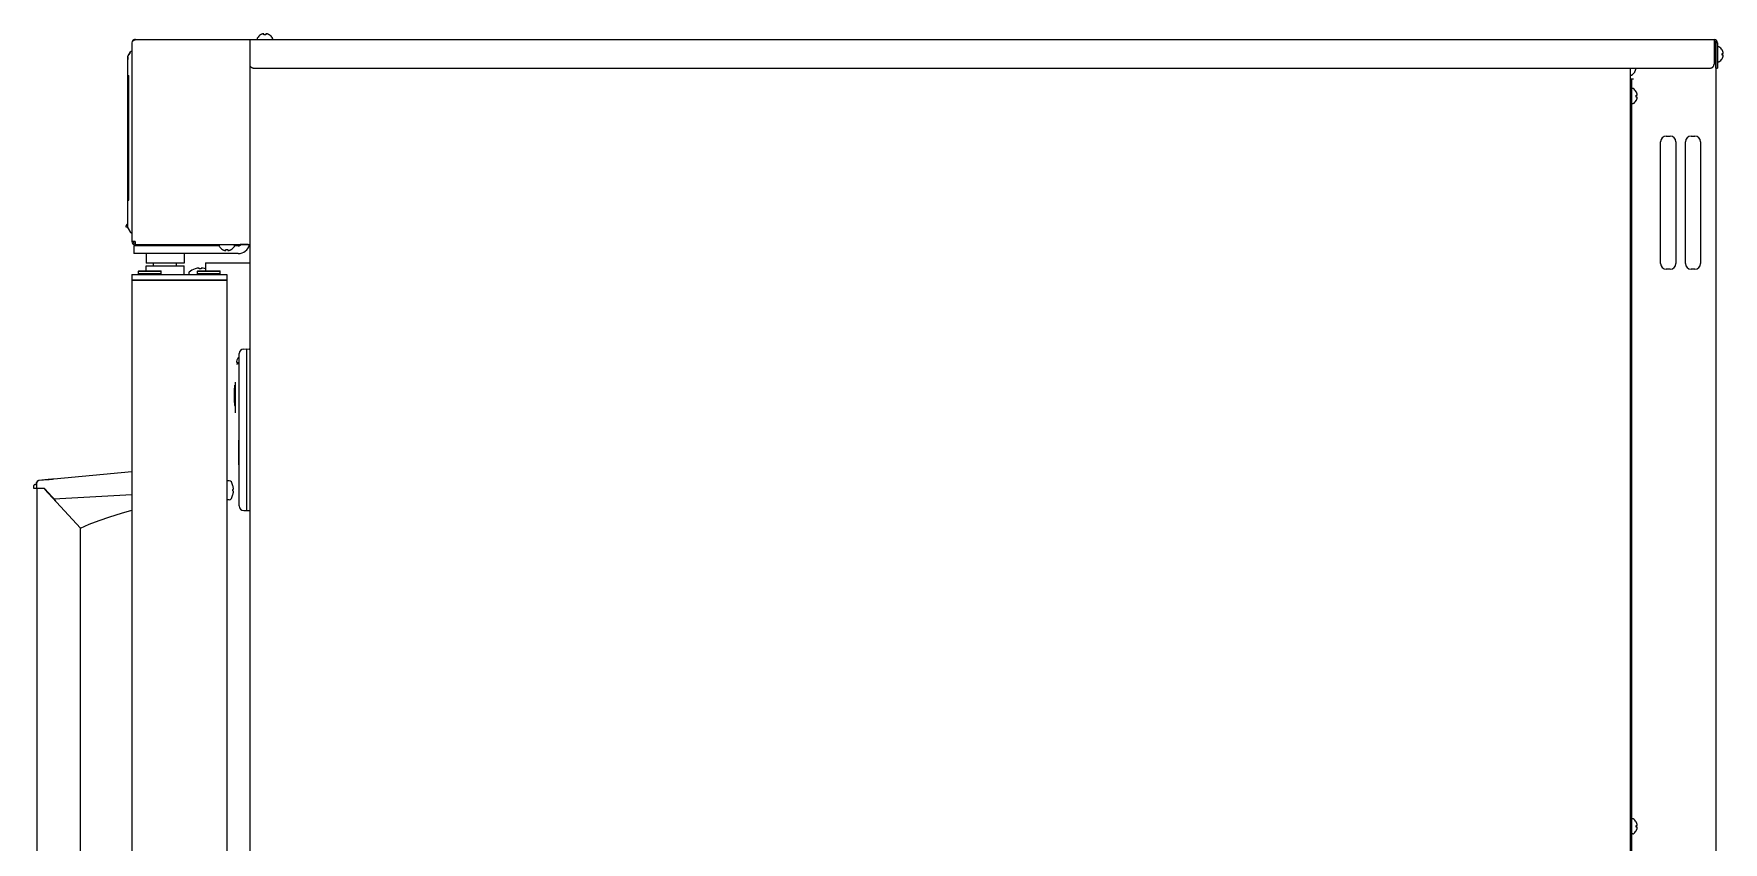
# Model space of a CAD drawing. Header units: millimetres. Extents: x -3169 to 1166, y -4146 to -91.
# Drawn here: x -2139 to -1250, y -1899 to -1474 of the extents above; entities that cross this region are included whole.
import ezdxf

# ---------------------------------------------------------------- set-up
doc = ezdxf.new("R2010")
doc.units = ezdxf.units.MM
doc.header["$LTSCALE"] = 23.1
doc.layers.get('0').update_dxf_attribs({"linetype": 'CONTINUOUS'})

msp = doc.modelspace()

# ---------------------------------------------------------------- linework, layer by layer
for p, q in [((-2019.32, -1474.52), (-2019.32, -1474.48)), ((-2017.52, -1474.52), (-2017.52, -1473.97)), ((-2016.52, -1473.97), (-2016.52, -1474.52)), ((-2014.72, -1474.48), (-2014.72, -1474.52)), ((-2088.94, -1485.48), (-2087.66, -1483.52)), ((-2087.32, -1483.3), (-2087.48, -1483.35)), ((-2087.26, -1483.29), (-2087.32, -1483.3)), ((-2087.26, -1483.29), (-2087.02, -1483.28)), ((-2087.02, -1478.76), (-2087.02, -1583.16)), ((-2085.41, -1477.1), (-2085.53, -1477.17)), ((-2085.4, -1477.1), (-2085.42, -1476.97)), ((-2085.22, -1476.97), (-2085.22, -1476.96)), ((-2085.22, -1476.96), (-2025.02, -1476.96)), ((-2025.02, -1476.96), (-2025.02, -1489.96)), ((-2025.02, -1476.96), (-1254.82, -1476.96)), ((-2021.02, -1476.36), (-2021.02, -1476.56)), ((-2013.02, -1476.36), (-2013.02, -1476.56)), ((-1254.82, -1476.96), (-1254.82, -1489.96)), ((-1253.92, -1478.33), (-1253.92, -2283.96)), ((-1253.82, -1483.16), (-1253.92, -1483.16)), ((-1253.82, -1491.96), (-1253.82, -1478.76)), ((-1253.02, -1478.76), (-1253.82, -1478.76)), ((-1253.02, -1478.76), (-1253.02, -1491.96)), ((-1252.42, -1480.76), (-1252.62, -1480.76)), ((-1250.57, -1482.46), (-1250.54, -1482.46)), ((-2089.02, -1576.17), (-2089.02, -1485.75)), ((-2089.02, -1485.92), (-2089.02, -1485.96)), ((-2089.02, -1486.08), (-2089.02, -1487.51)), ((-2088.52, -1484.83), (-2088.94, -1485.48)), ((-2025.02, -1489.96), (-2025.02, -1584.96)), ((-2023.02, -1491.96), (-1256.82, -1491.96)), ((-1299.02, -1491.96), (-1299.02, -2385.46)), ((-1296.02, -1492.26), (-1296.57, -1492.26)), ((-1253.82, -1486.36), (-1253.92, -1486.36)), ((-1253.82, -1491.96), (-1253.02, -1491.96)), ((-1252.42, -1488.76), (-1252.62, -1488.76)), ((-1250.57, -1484.26), (-1250.02, -1484.26)), ((-1250.02, -1485.26), (-1250.57, -1485.26)), ((-1250.54, -1487.06), (-1250.57, -1487.06)), ((-2089.03, -1561.52), (-2089.03, -1495.92)), ((-2089.03, -1495.92), (-2088.53, -1495.92)), ((-2088.53, -1561.52), (-2088.53, -1495.92)), ((-1298.22, -1497.76), (-1299.02, -1497.76)), ((-1298.42, -1495.76), (-1298.62, -1495.76)), ((-1298.22, -1497.76), (-1298.22, -2115.22)), ((-1297.22, -1497.76), (-1298.2, -1497.76)), ((-1296.54, -1494.06), (-1296.57, -1494.06)), ((-1297.62, -1502.76), (-1297.82, -1502.76)), ((-1295.77, -1504.46), (-1295.74, -1504.46)), ((-1295.77, -1506.26), (-1295.22, -1506.26)), ((-1295.22, -1507.26), (-1295.77, -1507.26)), ((-1295.74, -1509.06), (-1295.77, -1509.06)), ((-1297.62, -1510.76), (-1297.82, -1510.76)), ((-1279.92, -1527.76), (-1277.92, -1527.76)), ((-1266.92, -1527.76), (-1264.92, -1527.76)), ((-2089.07, -1560.95), (-2089.07, -1536.21)), ((-1282.92, -1594.76), (-1282.92, -1530.76)), ((-1274.92, -1530.76), (-1274.92, -1594.76)), ((-1269.92, -1594.76), (-1269.92, -1530.76)), ((-1261.92, -1530.76), (-1261.92, -1594.76)), ((-2089.03, -1561.52), (-2088.53, -1561.52)), ((-2090.02, -1575.66), (-2090.02, -1575.02)), ((-2089.02, -1575.66), (-2090.02, -1575.66)), ((-2089.02, -1575.65), (-2089.02, -1576.01)), ((-2088.94, -1576.45), (-2087.66, -1578.41)), ((-2087.66, -1578.4), (-2087.63, -1578.45)), ((-2087.63, -1578.45), (-2087.54, -1578.54)), ((-2087.26, -1578.63), (-2087.02, -1578.64)), ((-2085.22, -1583.16), (-2087.02, -1583.16)), ((-2086.02, -1585.56), (-2086.02, -1589.56)), ((-2041.02, -1585.56), (-2086.02, -1585.56)), ((-2031.02, -1589.56), (-2086.02, -1589.56)), ((-2085.22, -1583.16), (-2085.22, -1584.96)), ((-2025.02, -1584.96), (-2085.22, -1584.96)), ((-2079.52, -1589.56), (-2079.52, -1594.56)), ((-2077.52, -1584.96), (-2077.52, -1585.56)), ((-2061.52, -1584.96), (-2061.52, -1585.56)), ((-2059.52, -1589.56), (-2059.52, -1594.56)), ((-2041.02, -1585.56), (-2041.02, -1585.36)), ((-2039.32, -1587.44), (-2039.32, -1587.41)), ((-2037.52, -1587.96), (-2037.52, -1587.41)), ((-2036.52, -1587.41), (-2036.52, -1587.96)), ((-2034.72, -1587.41), (-2034.72, -1587.44)), ((-2033.02, -1585.56), (-2033.02, -1585.36)), ((-2031.02, -1585.56), (-2033.02, -1585.56)), ((-2030.02, -1584.96), (-2030.02, -1584.88)), ((-2029.52, -1584.88), (-2030.02, -1584.88)), ((-2029.52, -1584.96), (-2029.52, -1584.88)), ((-2029.27, -1584.88), (-2029.27, -1584.96)), ((-2025.82, -1584.88), (-2029.27, -1584.88)), ((-2025.82, -1584.96), (-2025.82, -1584.88)), ((-2025.03, -1589.57), (-2025.03, -1589.56)), ((-2025.02, -1589.56), (-2025.03, -1589.56)), ((-2025.02, -1589.57), (-2025.03, -1589.57)), ((-2025.02, -1584.96), (-2025.02, -2331.95)), ((-2083.27, -1598.56), (-2083.52, -1598.81)), ((-2083.52, -1600.31), (-2083.52, -1598.81)), ((-2083.52, -1598.81), (-2071.52, -1598.81)), ((-2083.27, -1598.56), (-2071.77, -1598.56)), ((-2059.52, -1594.56), (-2079.52, -1594.56)), ((-2079.52, -1598.56), (-2079.52, -1596.06)), ((-2079.52, -1596.06), (-2059.52, -1596.06)), ((-2075.52, -1596.06), (-2075.52, -1594.56)), ((-2071.77, -1598.56), (-2071.52, -1598.81)), ((-2071.52, -1600.31), (-2071.52, -1598.81)), ((-2063.52, -1596.06), (-2063.52, -1594.56)), ((-2059.52, -1600.56), (-2059.52, -1596.06)), ((-2053.77, -1597.54), (-2053.77, -1597.52)), ((-2052.27, -1598.56), (-2052.52, -1598.81)), ((-2052.52, -1600.31), (-2052.52, -1598.81)), ((-2052.52, -1598.81), (-2040.52, -1598.81)), ((-2052.27, -1598.56), (-2040.77, -1598.56)), ((-2051.52, -1597.54), (-2051.52, -1597.22)), ((-2050.52, -1597.22), (-2050.52, -1597.54)), ((-2048.27, -1597.52), (-2048.27, -1597.54)), ((-2048.22, -1594.46), (-2048.22, -1598.56)), ((-2048.22, -1594.46), (-2025.02, -1594.46)), ((-2040.77, -1598.56), (-2040.52, -1598.81)), ((-2040.52, -1600.31), (-2040.52, -1598.81)), ((-1277.92, -1597.76), (-1279.92, -1597.76)), ((-1264.92, -1597.76), (-1266.92, -1597.76)), ((-2087.02, -1600.56), (-2087.02, -1603.56)), ((-2087.02, -1600.56), (-2037.02, -1600.56)), ((-2087.02, -1603.56), (-2087.02, -2363.56)), ((-2087.02, -1603.56), (-2037.02, -1603.56)), ((-2037.02, -1603.56), (-2087.02, -1603.56)), ((-2083.27, -1600.56), (-2083.52, -1600.31)), ((-2071.52, -1600.31), (-2083.52, -1600.31)), ((-2071.77, -1600.56), (-2071.52, -1600.31)), ((-2057.02, -1599.77), (-2057.02, -1600.06)), ((-2052.27, -1600.56), (-2052.52, -1600.31)), ((-2040.52, -1600.31), (-2052.52, -1600.31)), ((-2040.77, -1600.56), (-2040.52, -1600.31)), ((-2037.02, -1600.56), (-2037.02, -1603.56)), ((-2037.02, -1603.56), (-2037.02, -2363.56)), ((-2030.52, -1722.33), (-2030.52, -1642.19)), ((-2028.16, -1639.79), (-2026.52, -1639.76)), ((-2026.52, -1724.76), (-2026.52, -1639.76)), ((-2026.52, -1639.76), (-2025.26, -1639.78)), ((-2032.01, -1646.76), (-2031.46, -1646.76)), ((-2031.46, -1647.76), (-2032.01, -1647.76)), ((-2031.49, -1644.96), (-2031.46, -1644.96)), ((-2033.02, -1665.26), (-2033.02, -1660.31)), ((-2032.82, -1668.74), (-2032.82, -1658.76)), ((-2032.52, -1673.26), (-2032.52, -1657.26)), ((-2030.67, -1700.76), (-2030.67, -1687.76)), ((-2087.02, -1704.31), (-2128.06, -1708.21)), ((-2138.57, -1713.06), (-2138.57, -1711.56)), ((-2137.08, -1713.06), (-2138.57, -1713.06)), ((-2137.07, -1709.97), (-2137.07, -1710.06)), ((-2137.02, -1713.06), (-2136.91, -1709.99)), ((-2137.02, -1713.06), (-2137.02, -2254.06)), ((-2133.02, -1713.06), (-2137.02, -1713.06)), ((-2129.36, -1708.32), (-2136.16, -1708.97)), ((-2131.06, -1708.55), (-2135.99, -1708.97)), ((-2127.05, -1719.57), (-2133.02, -1713.06)), ((-2114.02, -1734.06), (-2132.89, -1713.55)), ((-2129.32, -1708.39), (-2129.52, -1708.41)), ((-2129.12, -1708.37), (-2129.32, -1708.39)), ((-2128.96, -1708.35), (-2129.12, -1708.37)), ((-2035.72, -1709.06), (-2036.77, -1709.06)), ((-2033.82, -1711.76), (-2033.81, -1711.76)), ((-2087.02, -1716.56), (-2128.02, -1718.84)), ((-2035.72, -1719.06), (-2036.77, -1719.06)), ((-2033.81, -1716.36), (-2033.82, -1716.36)), ((-2028.16, -1724.73), (-2026.52, -1724.76)), ((-2026.52, -1724.76), (-2025.26, -1724.74)), ((-2114.02, -2233.06), (-2114.02, -1734.06)), ((-1297.62, -1886.86), (-1297.82, -1886.86)), ((-1295.77, -1888.56), (-1295.74, -1888.56)), ((-1295.77, -1890.36), (-1295.22, -1890.36)), ((-1295.22, -1891.36), (-1295.77, -1891.36)), ((-1297.62, -1894.86), (-1297.82, -1894.86)), ((-1295.74, -1893.16), (-1295.77, -1893.16))]:
    msp.add_line(p, q)
for points in [[(-2087.66, -1483.52), (-2088.03, -1484.08), (-2088.52, -1484.83), (-2088.94, -1485.48)], [(-2087.48, -1483.35), (-2087.6, -1483.45), (-2087.66, -1483.52)], [(-2087.54, -1483.39), (-2087.57, -1483.41), (-2087.6, -1483.44), (-2087.63, -1483.48), (-2087.66, -1483.51), (-2087.66, -1483.52)], [(-2087.4, -1483.31), (-2087.43, -1483.33), (-2087.47, -1483.34), (-2087.5, -1483.36), (-2087.54, -1483.39)], [(-2087.26, -1483.29), (-2087.29, -1483.29), (-2087.32, -1483.3), (-2087.36, -1483.3), (-2087.4, -1483.31)], [(-2088.94, -1576.45), (-2088.52, -1577.09), (-2088.03, -1577.84), (-2087.66, -1578.4)], [(-2087.54, -1578.54), (-2087.41, -1578.6), (-2087.26, -1578.63)], [(-2130.7, -1708.52), (-2130.96, -1708.54), (-2131.06, -1708.55)], [(-2130.2, -1708.47), (-2130.44, -1708.49), (-2130.7, -1708.52)], [(-2129.52, -1708.41), (-2129.73, -1708.43), (-2129.96, -1708.45), (-2130.2, -1708.47)], [(-2128.53, -1708.3), (-2128.66, -1708.31), (-2128.8, -1708.33), (-2128.96, -1708.35)], [(-2128.14, -1708.24), (-2128.14, -1708.24), (-2128.16, -1708.25), (-2128.2, -1708.25), (-2128.26, -1708.26), (-2128.33, -1708.27), (-2128.43, -1708.28), (-2128.53, -1708.3)], [(-2114.02, -1734.06), (-2109.51, -1731.92), (-2104.25, -1729.91), (-2098.52, -1727.98), (-2092.41, -1726.11), (-2087.02, -1724.56)]]:
    msp.add_lwpolyline(points)
for centre, radius, start, end in [((-2016.82, -1478.58), 4.8, 121.37271, 149.69882), ((-2016.83, -1478.57), 4.75, 118.9687, 121.53408), ((-2016.83, -1478.56), 4.75, 118.00738, 118.96837), ((-2016.83, -1478.56), 4.75, 116.68125, 118.00741), ((-2016.83, -1478.56), 4.74, 115.54022, 116.6812), ((-2016.84, -1478.56), 4.74, 114.57218, 115.5402), ((-2016.84, -1478.55), 4.73, 113.31747, 114.5722), ((-2016.84, -1478.55), 4.73, 112.54738, 113.31738), ((-2016.84, -1478.54), 4.72, 111.00254, 112.54756), ((-2016.85, -1478.53), 4.72, 110.5181, 111.00225), ((-2016.85, -1478.52), 4.7, 108.46559, 110.51874), ((-2016.86, -1478.5), 4.68, 107.37727, 108.46505), ((-2016.86, -1478.49), 4.67, 106.39488, 107.37721), ((-2016.87, -1478.46), 4.64, 104.31758, 106.39637), ((-2017.76, -1475.95), 2.01, 95.14015, 97.27441), ((-2017.76, -1475.93), 1.98, 94.28565, 95.13722), ((-2017.77, -1475.92), 1.97, 93.0233, 94.28602), ((-2017.77, -1475.91), 1.96, 91.99641, 93.02279), ((-2017.77, -1475.9), 1.95, 90.92611, 91.99638), ((-2017.77, -1475.9), 1.95, 89.80058, 90.92582), ((-2017.77, -1475.9), 1.95, 88.84587, 89.80052), ((-2017.77, -1475.9), 1.96, 87.62337, 88.84548), ((-2017.77, -1475.91), 1.96, 86.78409, 87.62352), ((-2017.77, -1475.92), 1.97, 85.39843, 86.78331), ((-2017.77, -1475.93), 1.98, 84.74422, 85.39912), ((-2017.77, -1475.96), 2.01, 82.72591, 84.7415), ((-2017.02, -1478.27), 3.79, 90.00886, 97.59866), ((-2017.02, -1478.27), 3.79, 82.40134, 89.99114), ((-2016.26, -1475.96), 2.01, 95.2585, 97.27409), ((-2016.26, -1475.93), 1.98, 94.6009, 95.25576), ((-2016.27, -1475.92), 1.97, 93.21665, 94.6016), ((-2016.27, -1475.91), 1.96, 92.37652, 93.21587), ((-2016.27, -1475.9), 1.95, 91.15446, 92.37669), ((-2016.27, -1475.9), 1.95, 90.19954, 91.15407), ((-2016.27, -1475.9), 1.95, 89.07411, 90.19949), ((-2016.27, -1475.9), 1.95, 88.00369, 89.07382), ((-2016.27, -1475.91), 1.96, 86.97715, 88.00366), ((-2016.27, -1475.92), 1.97, 85.71404, 86.97664), ((-2016.27, -1475.93), 1.98, 84.86274, 85.71439), ((-2016.27, -1475.95), 2.01, 82.72561, 84.85983), ((-2017.16, -1478.46), 4.64, 73.60363, 75.68242), ((-2017.17, -1478.49), 4.67, 72.62279, 73.60512), ((-2017.18, -1478.5), 4.68, 71.53495, 72.62273), ((-2017.18, -1478.52), 4.7, 69.48126, 71.53441), ((-2017.19, -1478.53), 4.72, 68.99775, 69.4819), ((-2017.19, -1478.54), 4.72, 67.45244, 68.99746), ((-2017.19, -1478.55), 4.73, 66.68262, 67.45262), ((-2017.19, -1478.55), 4.73, 65.4278, 66.68253), ((-2017.2, -1478.56), 4.74, 64.45979, 65.42782), ((-2017.2, -1478.56), 4.74, 63.3188, 64.45978), ((-2017.2, -1478.56), 4.75, 61.99259, 63.31875), ((-2017.2, -1478.56), 4.75, 61.03163, 61.99262), ((-2017.2, -1478.57), 4.75, 58.46592, 61.0313), ((-2017.22, -1478.58), 4.8, 30.30118, 58.62729), ((-2087.24, -1483.79), 0.5, 92, 146.93324), ((-2085.22, -1478.76), 1.8, 90, 180), ((-2092.9, -1464.85), 14.36, 301.47043, 301.70974), ((-2088.03, -1472.73), 5.1, 301.66949, 302.21933), ((-2085.07, -1477.88), 0.915, 90.03837, 98.93086), ((-2020.62, -1476.36), 0.4, 149.69882, 180), ((-2020.62, -1476.56), 0.4, 180, 270), ((-2013.42, -1476.56), 0.4, 270, 0), ((-2013.42, -1476.36), 0.4, 0, 30.30118), ((-1254.82, -1478.76), 1.8, 0, 90), ((-1254.82, -1478.76), 1, 0, 90), ((-1252.62, -1481.16), 0.4, 90, 180), ((-1252.42, -1481.16), 0.4, 59.69882, 90), ((-1254.64, -1484.96), 4.8, 31.37271, 59.69882), ((-1254.62, -1484.95), 4.75, 28.9687, 31.53408), ((-1254.62, -1484.95), 4.75, 28.00738, 28.96837), ((-1254.62, -1484.94), 4.75, 26.68125, 28.00741), ((-1254.61, -1484.94), 4.74, 25.54022, 26.6812), ((-1254.61, -1484.94), 4.74, 24.57218, 25.5402), ((-1254.61, -1484.94), 4.73, 23.31747, 24.5722), ((-1254.6, -1484.94), 4.73, 22.54738, 23.31738), ((-1254.59, -1484.93), 4.72, 21.00254, 22.54756), ((-1254.59, -1484.93), 4.72, 20.5181, 21.00225), ((-1254.58, -1484.93), 4.7, 18.46559, 20.51874), ((-1254.56, -1484.92), 4.68, 17.37727, 18.46505), ((-1254.54, -1484.92), 4.67, 16.39488, 17.37721), ((-1254.51, -1484.91), 4.64, 14.31758, 16.39637), ((-1252.01, -1484.02), 2.01, 5.14015, 7.27441), ((-1251.99, -1484.01), 1.98, 4.28565, 5.13722), ((-1251.97, -1484.01), 1.97, 3.0233, 4.28602), ((-2088.52, -1485.75), 0.5, 146.93216, 180.0007), ((-1300.33, -1491.76), 3.79, 352.40044, 356.9582), ((-1300.51, -1491.61), 4.64, 343.60363, 345.68242), ((-1298.01, -1492.52), 2.01, 5.2585, 7.27409), ((-1298.01, -1492.51), 2.01, 352.72561, 354.85983), ((-1297.99, -1492.51), 1.98, 4.6009, 5.25576), ((-1297.98, -1492.51), 1.97, 3.21665, 4.6016), ((-1297.97, -1492.51), 1.96, 2.37652, 3.21587), ((-1297.96, -1492.51), 1.95, 1.15446, 2.37669), ((-1297.96, -1492.51), 1.95, 358.00369, 359.07382), ((-1297.96, -1492.51), 1.96, 356.97715, 358.00366), ((-1297.97, -1492.51), 1.97, 355.71404, 356.97664), ((-1297.99, -1492.51), 1.98, 354.86274, 355.71439), ((-1297.96, -1492.51), 1.95, 0.19954, 1.15407), ((-1297.95, -1492.51), 1.95, 359.07411, 0.19949), ((-1252.62, -1488.36), 0.4, 180, 270), ((-1252.42, -1488.36), 0.4, 270, 300.30118), ((-1254.64, -1484.56), 4.8, 300.30118, 328.62729), ((-1254.32, -1484.76), 3.79, 0.00886, 7.59866), ((-1254.32, -1484.76), 3.79, 352.40134, 359.99114), ((-1254.62, -1484.57), 4.75, 328.46592, 331.0313), ((-1254.62, -1484.58), 4.75, 331.03163, 331.99262), ((-1254.62, -1484.58), 4.75, 331.99259, 333.31875), ((-1254.61, -1484.58), 4.74, 333.3188, 334.45978), ((-1254.61, -1484.58), 4.74, 334.45979, 335.42782), ((-1254.61, -1484.58), 4.73, 335.4278, 336.68253), ((-1254.6, -1484.59), 4.73, 336.68262, 337.45262), ((-1254.59, -1484.59), 4.72, 337.45244, 338.99746), ((-1254.59, -1484.59), 4.72, 338.99775, 339.4819), ((-1254.58, -1484.6), 4.7, 339.48126, 341.53441), ((-1254.56, -1484.6), 4.68, 341.53495, 342.62273), ((-1254.54, -1484.61), 4.67, 342.62279, 343.60512), ((-1254.51, -1484.61), 4.64, 343.60363, 345.68242), ((-1252.01, -1484.01), 2.01, 352.72591, 354.7415), ((-1252.01, -1485.52), 2.01, 5.2585, 7.27409), ((-1252.01, -1485.51), 2.01, 352.72561, 354.85983), ((-1251.96, -1484.01), 1.96, 1.99641, 3.02279), ((-1251.96, -1484.01), 1.95, 0.92611, 1.99638), ((-1251.96, -1484.01), 1.96, 357.62337, 358.84548), ((-1251.97, -1484.01), 1.96, 356.78409, 357.62352), ((-1251.98, -1484.01), 1.97, 355.39843, 356.78331), ((-1251.99, -1484.01), 1.98, 354.74422, 355.39912), ((-1251.99, -1485.51), 1.98, 4.6009, 5.25576), ((-1251.98, -1485.51), 1.97, 3.21665, 4.6016), ((-1251.97, -1485.51), 1.96, 2.37652, 3.21587), ((-1251.96, -1485.51), 1.95, 1.15446, 2.37669), ((-1251.96, -1485.51), 1.95, 358.00369, 359.07382), ((-1251.96, -1485.51), 1.96, 356.97715, 358.00366), ((-1251.97, -1485.51), 1.97, 355.71404, 356.97664), ((-1251.99, -1485.51), 1.98, 354.86274, 355.71439), ((-1251.96, -1484.01), 1.95, 359.80058, 0.92582), ((-1251.96, -1484.01), 1.95, 358.84587, 359.80052), ((-1251.96, -1485.51), 1.95, 0.19954, 1.15407), ((-1251.95, -1485.51), 1.95, 359.07411, 0.19949), ((-1298.62, -1495.36), 0.4, 180, 270), ((-1298.42, -1495.36), 0.4, 270, 300.30118), ((-1300.64, -1491.56), 4.8, 300.30118, 328.62729), ((-1300.62, -1491.57), 4.75, 328.46592, 331.0313), ((-1300.62, -1491.58), 4.75, 331.03163, 331.99262), ((-1300.62, -1491.58), 4.75, 331.99259, 333.31875), ((-1300.61, -1491.58), 4.74, 333.3188, 334.45978), ((-1300.61, -1491.58), 4.74, 334.45979, 335.42782), ((-1300.61, -1491.58), 4.73, 335.4278, 336.68253), ((-1300.6, -1491.59), 4.73, 336.68262, 337.45262), ((-1300.59, -1491.59), 4.72, 337.45244, 338.99746), ((-1300.59, -1491.59), 4.72, 338.99775, 339.4819), ((-1300.58, -1491.6), 4.7, 339.48126, 341.53441), ((-1300.56, -1491.6), 4.68, 341.53495, 342.62273), ((-1300.54, -1491.61), 4.67, 342.62279, 343.60512), ((-1297.82, -1503.16), 0.4, 90, 180), ((-1297.82, -1510.36), 0.4, 180, 270), ((-1297.62, -1503.16), 0.4, 59.69882, 90), ((-1299.84, -1506.96), 4.8, 31.37271, 59.69882), ((-1299.84, -1506.56), 4.8, 300.30118, 328.62729), ((-1299.82, -1506.95), 4.75, 28.9687, 31.53408), ((-1299.52, -1506.76), 3.79, 0.00886, 7.59866), ((-1299.52, -1506.76), 3.79, 352.40134, 359.99114), ((-1299.82, -1506.57), 4.75, 328.46592, 331.0313), ((-1299.82, -1506.95), 4.75, 28.00738, 28.96837), ((-1299.82, -1506.58), 4.75, 331.03163, 331.99262), ((-1299.82, -1506.94), 4.75, 26.68125, 28.00741), ((-1299.82, -1506.58), 4.75, 331.99259, 333.31875), ((-1299.81, -1506.94), 4.74, 25.54022, 26.6812), ((-1299.81, -1506.58), 4.74, 333.3188, 334.45978), ((-1299.81, -1506.94), 4.74, 24.57218, 25.5402), ((-1299.81, -1506.58), 4.74, 334.45979, 335.42782), ((-1299.81, -1506.94), 4.73, 23.31747, 24.5722), ((-1299.81, -1506.58), 4.73, 335.4278, 336.68253), ((-1299.8, -1506.94), 4.73, 22.54738, 23.31738), ((-1299.8, -1506.59), 4.73, 336.68262, 337.45262), ((-1299.79, -1506.93), 4.72, 21.00254, 22.54756), ((-1299.79, -1506.59), 4.72, 337.45244, 338.99746), ((-1299.79, -1506.93), 4.72, 20.5181, 21.00225), ((-1299.79, -1506.59), 4.72, 338.99775, 339.4819), ((-1299.78, -1506.93), 4.7, 18.46559, 20.51874), ((-1299.78, -1506.6), 4.7, 339.48126, 341.53441), ((-1299.76, -1506.92), 4.68, 17.37727, 18.46505), ((-1299.76, -1506.6), 4.68, 341.53495, 342.62273), ((-1299.74, -1506.92), 4.67, 16.39488, 17.37721), ((-1299.74, -1506.61), 4.67, 342.62279, 343.60512), ((-1299.71, -1506.91), 4.64, 14.31758, 16.39637), ((-1299.71, -1506.61), 4.64, 343.60363, 345.68242), ((-1297.21, -1506.02), 2.01, 5.14015, 7.27441), ((-1297.21, -1506.01), 2.01, 352.72591, 354.7415), ((-1297.21, -1507.52), 2.01, 5.2585, 7.27409), ((-1297.21, -1507.51), 2.01, 352.72561, 354.85983), ((-1297.19, -1506.01), 1.98, 4.28565, 5.13722), ((-1297.17, -1506.01), 1.97, 3.0233, 4.28602), ((-1297.16, -1506.01), 1.96, 1.99641, 3.02279), ((-1297.16, -1506.01), 1.95, 0.92611, 1.99638), ((-1297.16, -1506.01), 1.96, 357.62337, 358.84548), ((-1297.17, -1506.01), 1.96, 356.78409, 357.62352), ((-1297.18, -1506.01), 1.97, 355.39843, 356.78331), ((-1297.19, -1506.01), 1.98, 354.74422, 355.39912), ((-1297.19, -1507.51), 1.98, 4.6009, 5.25576), ((-1297.18, -1507.51), 1.97, 3.21665, 4.6016), ((-1297.17, -1507.51), 1.96, 2.37652, 3.21587), ((-1297.16, -1507.51), 1.95, 1.15446, 2.37669), ((-1297.16, -1507.51), 1.95, 358.00369, 359.07382), ((-1297.16, -1507.51), 1.96, 356.97715, 358.00366), ((-1297.17, -1507.51), 1.97, 355.71404, 356.97664), ((-1297.19, -1507.51), 1.98, 354.86274, 355.71439), ((-1297.16, -1506.01), 1.95, 359.80058, 0.92582), ((-1297.16, -1506.01), 1.95, 358.84587, 359.80052), ((-1297.16, -1507.51), 1.95, 0.19954, 1.15407), ((-1297.15, -1507.51), 1.95, 359.07411, 0.19949), ((-1297.62, -1510.36), 0.4, 270, 300.30118), ((-1279.92, -1530.76), 3, 90, 180), ((-1277.92, -1530.76), 3, 0, 90), ((-1266.92, -1530.76), 3, 90, 180), ((-1264.92, -1530.76), 3, 0, 90), ((-2088.82, -1538.35), 0.25, 180, 216.5123), ((-2088.82, -1540.93), 0.25, 144.49159, 180), ((-2088.82, -1543.21), 0.25, 180, 215.49923), ((-2088.82, -1560.95), 0.25, 180, 215.43105), ((-2089.02, -1575.02), 1, 112.02431, 180), ((-2089.77, -1573.16), 1, 292.02431, 318.69119), ((-2088.51, -1576.17), 0.501, 180.01534, 191.00607), ((-2088.52, -1576.17), 0.5, 180, 187.5808), ((-2088.02, -1577.4), 0.25, 180, 213.06862), ((-2087.24, -1578.13), 0.5, 213.06676, 268), ((-2085.22, -1583.16), 1.8, 180, 270), ((-2085.22, -1583.16), 1, 180, 269.38477), ((-2040.62, -1585.36), 0.4, 90, 180), ((-2040.62, -1585.56), 0.4, 180, 210.30118), ((-2036.82, -1583.34), 4.8, 210.30118, 238.62729), ((-2036.83, -1583.35), 4.75, 238.46592, 241.0313), ((-2036.83, -1583.36), 4.75, 241.03163, 241.99262), ((-2036.83, -1583.36), 4.75, 241.99259, 243.31875), ((-2036.83, -1583.36), 4.74, 243.3188, 244.45978), ((-2036.84, -1583.37), 4.74, 244.45979, 245.42782), ((-2036.84, -1583.37), 4.73, 245.4278, 246.68253), ((-2036.84, -1583.38), 4.73, 246.68262, 247.45262), ((-2036.84, -1583.38), 4.72, 247.45244, 248.99746), ((-2036.85, -1583.39), 4.72, 248.99775, 249.4819), ((-2036.85, -1583.4), 4.7, 249.48126, 251.53441), ((-2036.86, -1583.42), 4.68, 251.53495, 252.62273), ((-2036.86, -1583.43), 4.67, 252.62279, 253.60512), ((-2036.87, -1583.46), 4.64, 253.60363, 255.68242), ((-2037.76, -1585.97), 2.01, 262.72561, 264.85983), ((-2037.76, -1585.99), 1.98, 264.86274, 265.71439), ((-2037.77, -1586), 1.97, 265.71404, 266.97664), ((-2037.77, -1586.01), 1.96, 266.97715, 268.00366), ((-2037.77, -1586.02), 1.95, 268.00369, 269.07382), ((-2037.77, -1586.02), 1.95, 269.07411, 270.19949), ((-2037.77, -1586.02), 1.95, 270.19954, 271.15407), ((-2037.77, -1586.02), 1.95, 271.15446, 272.37669), ((-2037.77, -1586.01), 1.96, 272.37652, 273.21587), ((-2037.77, -1586), 1.97, 273.21665, 274.6016), ((-2037.77, -1585.99), 1.98, 274.6009, 275.25576), ((-2037.77, -1585.97), 2.01, 275.2585, 277.27409), ((-2037.02, -1583.65), 3.79, 262.40134, 269.99114), ((-2037.02, -1583.65), 3.79, 270.00886, 277.59866), ((-2036.26, -1585.97), 2.01, 262.72591, 264.7415), ((-2036.26, -1585.99), 1.98, 264.74422, 265.39912), ((-2036.27, -1586), 1.97, 265.39843, 266.78331), ((-2036.27, -1586.01), 1.96, 266.78409, 267.62352), ((-2036.27, -1586.02), 1.96, 267.62337, 268.84548), ((-2036.27, -1586.02), 1.95, 268.84587, 269.80052), ((-2036.27, -1586.02), 1.95, 269.80058, 270.92582), ((-2036.27, -1586.02), 1.95, 270.92611, 271.99638), ((-2036.27, -1586.01), 1.96, 271.99641, 273.02279), ((-2036.27, -1586), 1.97, 273.0233, 274.28602), ((-2036.27, -1585.99), 1.98, 274.28565, 275.13722), ((-2036.27, -1585.97), 2.01, 275.14015, 277.27441), ((-2037.16, -1583.46), 4.64, 284.31758, 286.39637), ((-2037.17, -1583.43), 4.67, 286.39488, 287.37721), ((-2037.18, -1583.42), 4.68, 287.37727, 288.46505), ((-2037.18, -1583.4), 4.7, 288.46559, 290.51874), ((-2037.19, -1583.39), 4.72, 290.5181, 291.00225), ((-2037.19, -1583.38), 4.72, 291.00254, 292.54756), ((-2037.19, -1583.38), 4.73, 292.54738, 293.31738), ((-2037.19, -1583.37), 4.73, 293.31747, 294.5722), ((-2037.2, -1583.37), 4.74, 294.57218, 295.5402), ((-2037.2, -1583.36), 4.74, 295.54022, 296.6812), ((-2037.2, -1583.36), 4.75, 296.68125, 298.00741), ((-2037.2, -1583.36), 4.75, 298.00738, 298.96837), ((-2037.2, -1583.35), 4.75, 298.9687, 301.53408), ((-2037.22, -1583.34), 4.8, 301.37271, 329.69882), ((-2033.42, -1585.36), 0.4, 0, 90), ((-2033.42, -1585.56), 0.4, 329.69882, 0), ((-2031.02, -1583.56), 6, 270, 346.45855), ((-2031.02, -1583.56), 2, 270, 315.21695), ((-2056.52, -1599.77), 0.5, 133.77466, 180), ((-2051.02, -1605.51), 8.45, 108.99246, 133.77466), ((-2051.02, -1605.51), 8.44, 100.66216, 109.02708), ((-2052.04, -1601.39), 4.2, 95.265, 97.29234), ((-2052.05, -1601.37), 4.18, 93.38854, 95.26446), ((-2052.05, -1601.36), 4.17, 92.83854, 93.38794), ((-2052.05, -1601.35), 4.17, 91.59949, 92.83862), ((-2052.05, -1601.35), 4.16, 90.82115, 91.59936), ((-2052.05, -1601.35), 4.16, 89.82523, 90.82113), ((-2052.05, -1601.35), 4.16, 88.82231, 89.82516), ((-2052.05, -1601.35), 4.16, 88.04126, 88.82229), ((-2052.05, -1601.36), 4.17, 87.17709, 88.04121), ((-2052.05, -1601.36), 4.17, 86.25947, 87.17705), ((-2052.05, -1601.37), 4.18, 85.38799, 86.25943), ((-2052.05, -1601.37), 4.19, 84.48271, 85.38795), ((-2052.05, -1601.39), 4.2, 82.70784, 84.48204), ((-2051.02, -1605.51), 7.99, 86.41218, 93.58782), ((-2049.98, -1601.39), 4.2, 95.51796, 97.29216), ((-2049.98, -1601.37), 4.19, 94.61205, 95.51729), ((-2049.99, -1601.37), 4.18, 93.74057, 94.61201), ((-2049.99, -1601.36), 4.17, 92.82295, 93.74053), ((-2049.99, -1601.36), 4.17, 91.95879, 92.82291), ((-2049.99, -1601.35), 4.16, 91.17771, 91.95874), ((-2049.99, -1601.35), 4.16, 90.17484, 91.17769), ((-2049.99, -1601.35), 4.16, 89.17887, 90.17477), ((-2049.99, -1601.35), 4.16, 88.40064, 89.17885), ((-2049.99, -1601.35), 4.17, 87.16138, 88.40051), ((-2049.99, -1601.36), 4.17, 86.61206, 87.16146), ((-2049.99, -1601.37), 4.18, 84.73554, 86.61146), ((-2049.99, -1601.39), 4.2, 82.70766, 84.735), ((-2051.02, -1605.51), 8.44, 70.97292, 79.33784), ((-2051.02, -1605.51), 8.45, 70.64649, 71.00754), ((-1279.92, -1594.76), 3, 180, 270), ((-1277.92, -1594.76), 3, 270, 0), ((-1266.92, -1594.76), 3, 180, 270), ((-1264.92, -1594.76), 3, 270, 0), ((-2056.52, -1600.06), 0.5, 180, 270), ((-2027.4, -1647.46), 4.8, 130.60075, 148.62729), ((-2028.12, -1642.19), 2.4, 91, 180), ((-2025.27, -1640.03), 0.25, 0, 89), ((-2030.06, -1646.51), 1.97, 172.69479, 187.30521), ((-2027.44, -1647.43), 4.72, 148.44185, 165.63279), ((-2027.71, -1647.26), 3.79, 172.40134, 179.99114), ((-2027.71, -1647.26), 3.79, 180.00886, 187.59866), ((-2138.07, -1711.56), 0.5, 90, 180), ((-2138.07, -1710.06), 1, 270, 0), ((-2136.07, -1709.97), 1, 95.5, 180), ((-2135.91, -1709.97), 1, 171.5837, 177.99693), ((-2135.91, -1709.97), 1, 94.91249, 171.58063), ((-2129.32, -1708.82), 0.5, 66.58644, 95.5), ((-2128.02, -1708.71), 0.5, 95.42681, 111.44329), ((-2036.77, -1709.31), 0.25, 90, 180), ((-2035.72, -1710.31), 1.25, 28.60206, 90), ((-2042.6, -1714.06), 9.08, 14.6676, 28.60206), ((-2042.48, -1713.98), 8.94, 3.35179, 14.39505), ((-2042.6, -1714.06), 8.79, 357.39099, 2.60901), ((-2042.48, -1714.14), 8.94, 345.60495, 356.64821), ((-2036.77, -1718.81), 0.25, 180, 270), ((-2035.72, -1717.81), 1.25, 270, 331.39794), ((-2042.6, -1714.06), 9.08, 331.39794, 345.3324), ((-2028.12, -1722.33), 2.4, 180, 269), ((-2025.27, -1724.49), 0.25, 271, 0), ((-1297.82, -1887.26), 0.4, 90, 180), ((-1297.62, -1887.26), 0.4, 59.69882, 90), ((-1299.84, -1891.06), 4.8, 31.37271, 59.69882), ((-1299.82, -1891.05), 4.75, 28.9687, 31.53408), ((-1299.52, -1890.86), 3.79, 0.00886, 7.59866), ((-1299.52, -1890.86), 3.79, 352.40134, 359.99114), ((-1299.82, -1891.05), 4.75, 28.00738, 28.96837), ((-1299.82, -1891.04), 4.75, 26.68125, 28.00741), ((-1299.81, -1891.04), 4.74, 25.54022, 26.6812), ((-1299.81, -1891.04), 4.74, 24.57218, 25.5402), ((-1299.81, -1891.04), 4.73, 23.31747, 24.5722), ((-1299.81, -1890.68), 4.73, 335.4278, 336.68253), ((-1299.8, -1891.04), 4.73, 22.54738, 23.31738), ((-1299.8, -1890.69), 4.73, 336.68262, 337.45262), ((-1299.79, -1891.03), 4.72, 21.00254, 22.54756), ((-1299.79, -1890.69), 4.72, 337.45244, 338.99746), ((-1299.79, -1891.03), 4.72, 20.5181, 21.00225), ((-1299.79, -1890.69), 4.72, 338.99775, 339.4819), ((-1299.78, -1891.03), 4.7, 18.46559, 20.51874), ((-1299.78, -1890.7), 4.7, 339.48126, 341.53441), ((-1299.76, -1891.02), 4.68, 17.37727, 18.46505), ((-1299.76, -1890.7), 4.68, 341.53495, 342.62273), ((-1299.74, -1891.02), 4.67, 16.39488, 17.37721), ((-1299.74, -1890.71), 4.67, 342.62279, 343.60512), ((-1299.71, -1891.01), 4.64, 14.31758, 16.39637), ((-1299.71, -1890.71), 4.64, 343.60363, 345.68242), ((-1297.21, -1890.12), 2.01, 5.14015, 7.27441), ((-1297.21, -1890.11), 2.01, 352.72591, 354.7415), ((-1297.21, -1891.62), 2.01, 5.2585, 7.27409), ((-1297.21, -1891.61), 2.01, 352.72561, 354.85983), ((-1297.19, -1890.11), 1.98, 4.28565, 5.13722), ((-1297.17, -1890.11), 1.97, 3.0233, 4.28602), ((-1297.16, -1890.11), 1.96, 1.99641, 3.02279), ((-1297.16, -1890.11), 1.95, 0.92611, 1.99638), ((-1297.16, -1890.11), 1.96, 357.62337, 358.84548), ((-1297.17, -1890.11), 1.96, 356.78409, 357.62352), ((-1297.18, -1890.11), 1.97, 355.39843, 356.78331), ((-1297.19, -1890.11), 1.98, 354.74422, 355.39912), ((-1297.19, -1891.61), 1.98, 4.6009, 5.25576), ((-1297.18, -1891.61), 1.97, 3.21665, 4.6016), ((-1297.17, -1891.61), 1.96, 2.37652, 3.21587), ((-1297.16, -1891.61), 1.95, 1.15446, 2.37669), ((-1297.16, -1891.61), 1.95, 358.00369, 359.07382), ((-1297.16, -1891.61), 1.96, 356.97715, 358.00366), ((-1297.17, -1891.61), 1.97, 355.71404, 356.97664), ((-1297.19, -1891.61), 1.98, 354.86274, 355.71439), ((-1297.16, -1890.11), 1.95, 359.80058, 0.92582), ((-1297.16, -1890.11), 1.95, 358.84587, 359.80052), ((-1297.16, -1891.61), 1.95, 0.19954, 1.15407), ((-1297.15, -1891.61), 1.95, 359.07411, 0.19949), ((-1297.82, -1894.46), 0.4, 180, 270), ((-1297.62, -1894.46), 0.4, 270, 300.30118), ((-1299.84, -1890.66), 4.8, 300.30118, 328.62729), ((-1299.82, -1890.67), 4.75, 328.46592, 331.0313), ((-1299.82, -1890.68), 4.75, 331.03163, 331.99262), ((-1299.82, -1890.68), 4.75, 331.99259, 333.31875), ((-1299.81, -1890.68), 4.74, 333.3188, 334.45978), ((-1299.81, -1890.68), 4.74, 334.45979, 335.42782)]:
    msp.add_arc(centre, radius, start, end)
for points, knots in [([(-2085.42, -1476.97), (-2085.54, -1476.99), (-2085.72, -1477.02), (-2085.92, -1477.12), (-2086.04, -1477.2), (-2086.14, -1477.3), (-2086.21, -1477.44), (-2086.22, -1477.56), (-2086.21, -1477.64)], [0, 0, 0, 0, 0.321077, 0.461769, 0.586605, 0.697651, 0.799697, 1, 1, 1, 1]), ([(-2085.53, -1477.17), (-2085.58, -1477.2), (-2085.81, -1477.35), (-2086.04, -1477.51), (-2086.21, -1477.64)], [0, 0, 0, 0, 0.227717, 1, 1, 1, 1]), ([(-2085.22, -1476.97), (-2085.23, -1476.98), (-2085.26, -1477), (-2085.29, -1477.03), (-2085.31, -1477.04)], [0, 0, 0, 0, 0.366024, 1, 1, 1, 1]), ([(-2025.02, -1489.96), (-2025.02, -1490.09), (-2024.99, -1490.36), (-2024.88, -1490.73), (-2024.69, -1491.08), (-2024.44, -1491.39), (-2024.13, -1491.64), (-2023.79, -1491.82), (-2023.41, -1491.94), (-2023.15, -1491.96), (-2023.02, -1491.96)], [0, 0, 0, 0, 0.124917, 0.249845, 0.374797, 0.49978, 0.624797, 0.749845, 0.874915, 1, 1, 1, 1]), ([(-1256.82, -1491.96), (-1256.69, -1491.96), (-1256.42, -1491.94), (-1256.05, -1491.82), (-1255.7, -1491.64), (-1255.39, -1491.39), (-1255.14, -1491.08), (-1254.96, -1490.73), (-1254.84, -1490.36), (-1254.82, -1490.09), (-1254.82, -1489.96)], [0, 0, 0, 0, 0.125085, 0.250155, 0.375203, 0.50022, 0.625203, 0.750155, 0.875083, 1, 1, 1, 1]), ([(-2089.02, -1550.69), (-2089.03, -1550.69), (-2089.05, -1550.67), (-2089.07, -1550.65), (-2089.07, -1550.63)], [0, 0, 0, 0, 0.322128, 1, 1, 1, 1]), ([(-2089.02, -1557.27), (-2089.04, -1557.28), (-2089.06, -1557.32), (-2089.07, -1557.37), (-2089.07, -1557.39)], [0, 0, 0, 0, 0.514085, 1, 1, 1, 1]), ([(-2032.82, -1661.78), (-2032.8, -1661.52), (-2032.74, -1661.01), (-2032.6, -1660.52), (-2032.52, -1660.27)], [0, 0, 0, 0, 0.498282, 1, 1, 1, 1]), ([(-2032.82, -1669.49), (-2032.83, -1669.4), (-2032.84, -1669.19), (-2032.87, -1668.83), (-2032.89, -1668.38), (-2032.93, -1667.64), (-2032.97, -1666.59), (-2033, -1665.72), (-2033.02, -1665.26)], [0, 0, 0, 0, 0.06333, 0.149653, 0.256828, 0.382274, 0.67525, 1, 1, 1, 1]), ([(-2032.52, -1663.75), (-2032.6, -1663.51), (-2032.74, -1663.01), (-2032.8, -1662.5), (-2032.82, -1662.24)], [0, 0, 0, 0, 0.501718, 1, 1, 1, 1]), ([(-2032.82, -1668.28), (-2032.8, -1668.02), (-2032.74, -1667.51), (-2032.6, -1667.02), (-2032.52, -1666.77)], [0, 0, 0, 0, 0.498282, 1, 1, 1, 1]), ([(-2032.52, -1670.25), (-2032.6, -1670.01), (-2032.74, -1669.51), (-2032.8, -1669), (-2032.82, -1668.74)], [0, 0, 0, 0, 0.501718, 1, 1, 1, 1]), ([(-2033.82, -1713.66), (-2033.76, -1713.63), (-2033.68, -1713.59), (-2033.59, -1713.52), (-2033.57, -1713.48), (-2033.56, -1713.46)], [0, 0, 0, 0, 0.593368, 0.816878, 1, 1, 1, 1]), ([(-2033.56, -1714.66), (-2033.57, -1714.64), (-2033.59, -1714.61), (-2033.68, -1714.53), (-2033.76, -1714.49), (-2033.82, -1714.46)], [0, 0, 0, 0, 0.183122, 0.406632, 1, 1, 1, 1])]:
    msp.add_open_spline(points, degree=3, knots=knots)
for points in [[(-2089.02, -1535.89), (-2089.05, -1535.99), (-2089.07, -1536.11), (-2089.07, -1536.21)], [(-2089.01, -1576.27), (-2088.99, -1576.33), (-2088.97, -1576.39), (-2088.94, -1576.45)], [(-2136.8, -1709.57), (-2136.86, -1709.7), (-2136.9, -1709.85), (-2136.91, -1709.99)]]:
    msp.add_open_spline(points, degree=3)

doc.saveas('drawing.dxf')
